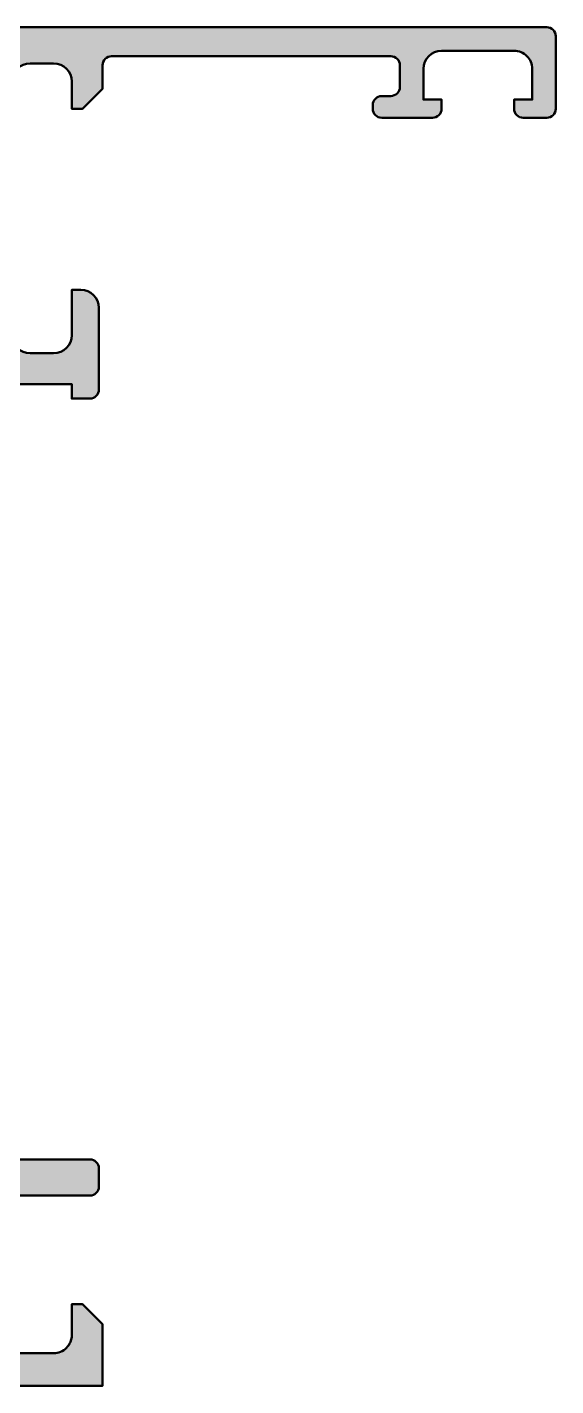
# Model space of a CAD drawing. Extents: x -25 to 59, y 0 to 75.
# Drawn here: x 29.8 to 59, y 0 to 75 of the extents above; entities that cross this region are included whole.
import ezdxf

# ---------------------------------------------------------------- set-up
doc = ezdxf.new("R2010")
doc.units = 0
doc.layers.add('0S-Alu contour', color=7, linetype='Continuous', lineweight=50)
doc.layers.add('0S-Alu hatch', color=252, linetype='Continuous', lineweight=25)

# ---------------------------------------------------------------- blocks, each defined once
blk = doc.blocks.new('345640__C8034C5F_91FA_4749_A94E_6A151648BC97_')
at = {"layer": '0S-Alu hatch'}
h = blk.add_hatch(color=256, dxfattribs=at)
edge = h.paths.add_edge_path()
edge.add_ellipse((58.49992464003361, 74.49992616591749), major_axis=(-0.5000738395331804, 0), ratio=1, start_angle=180.0084601690355, end_angle=269.99154048673387, ccw=False)
edge.add_line((58.99999847411528, 74.50000000572254), (58.99999847411528, 70.49999976730396))
edge.add_ellipse((58.49997180117775, 70.50002644024148), major_axis=(-0.5000266736489304, 0), ratio=1, start_angle=90.003056330449, end_angle=179.9969436696916, ccw=False)
edge.add_line((58.49999847411528, 69.99999976730396), (57.19994964599024, 69.99999976730396))
edge.add_ellipse((57.19997631892778, 70.50002644024147), major_axis=(-0.5000266736489161, 0), ratio=1, start_angle=0.003056330070023705, end_angle=89.99694366954941, ccw=False)
edge.add_line((56.69994964599027, 70.49999976730517), (56.69994964599027, 71.00000000572254))
edge.add_line((56.69994964599027, 71.00000000572254), (57.69994964599027, 71.00000000572254))
edge.add_line((57.69994964599027, 71.00000000572254), (57.69994964599027, 72.70001221275379))
edge.add_arc((56.69996135248829, 72.7000239192518), 0.9999882935705054, 359.999329259861, 450.0006707407811)
edge.add_line((56.69994964599027, 73.70001221275379), (52.69994964599026, 73.70001221275379))
edge.add_arc((52.70006426727851, 72.69989759146556), 1.000114627856507, 90.00656656336264, 179.9934334366156)
edge.add_line((51.69994964599027, 72.70001221275419), (51.69994964599027, 71.00000000572254))
edge.add_line((51.69994964599027, 71.00000000572254), (52.69994964599027, 71.00000000572254))
edge.add_line((52.69994964599027, 71.00000000572254), (52.69994964599027, 70.49999976730396))
edge.add_ellipse((52.2000173100459, 70.49993210324834), major_axis=(-0.4999323405234234, 0), ratio=1, start_angle=89.99224522098422, end_angle=180.0077547790363, ccw=False)
edge.add_line((52.19994964599028, 69.99999976730396), (49.39996185302154, 69.99999976730396))
edge.add_ellipse((49.39998852595904, 70.50002644024147), major_axis=(-0.5000266736489161, 0), ratio=1, start_angle=0.003056330070023705, end_angle=89.99694366955418, ccw=False)
edge.add_line((48.89996185302153, 70.49999976730517), (48.89996185302153, 70.69998145675706))
edge.add_ellipse((49.39999887145319, 70.69994467676159), major_axis=(-0.5000370197843301, 0), ratio=1, start_angle=270.0042416857498, end_angle=359.9957856350814, ccw=False)
edge.add_line((49.39996185302152, 71.19998169517565), (49.89996185302151, 71.19998169517567))
edge.add_arc((49.90001932782431, 71.69992422037286), 0.4999425285009383, 269.9934131156123, 360.0065868844339)
edge.add_line((50.39996185302151, 71.69998169517606), (50.39996185302151, 72.89999390220692))
edge.add_arc((49.90001932782432, 72.90005137700972), 0.4999425285009346, 359.9934131156214, 450.0065868843877)
edge.add_line((49.89996185302152, 73.39999390220692), (34.50012054442777, 73.39999390220692))
edge.add_arc((34.500185108328, 72.89992933830669), 0.5000645680681906, 90.00739752271738, 179.9926024773131)
edge.add_line((34.00012054442778, 72.89999390220666), (34.00012054442778, 71.5999679622655))
edge.add_line((34.00012054442778, 71.5999679622655), (32.90014495849027, 70.49999213790943))
edge.add_line((32.90014495849027, 70.49999213790943), (32.30016937255277, 70.49999213790943))
edge.add_line((32.30016937255277, 70.49999213790943), (32.30016937255277, 72.00045013999988))
edge.add_arc((31.30008413902605, 72.00035727656363), 1.000085237838167, 0.0053202294919001, 89.99500762115176)
edge.add_line((31.30017127990141, 73.00044251060535), (30.00012245177641, 73.00044251060535))
edge.add_arc((30.00017726046465, 72.00038770230616), 1.000054809801107, 90.00314013440826, 179.997296995918)
edge.add_line((29.00012245177641, 72.00043488121278), (29.00012245177641, 66.00000024414112))
edge.add_arc((29.52496179209475, 65.50000024414112), 0.7248836686984961, 136.3884232636856, 223.6115767363143)
edge.add_line((29.00012245177641, 65.00000024414112), (29.00012245177641, 58.00000024414112))
edge.add_arc((30.00018124950537, 58.00005904187008), 1.000058799457446, 180.003368663758, 269.9966313363592)
edge.add_line((30.00012245177641, 57.00000024414112), (31.3001712799014, 57.00000024414112))
edge.add_arc((31.30008307135959, 58.00008654516787), 1.000086304916797, 270.0050535410241, 359.9950557420427)
edge.add_line((32.30016937255277, 58.00000024414), (32.30016937255277, 60.50000024414112))
edge.add_line((32.30016937255277, 60.50000024414112), (32.80016937255278, 60.50000024414112))
edge.add_ellipse((32.80008190198384, 59.49991277357217), major_axis=(-1.000087474394158, 0), ratio=1, start_angle=180.0050112561101, end_angle=269.9949887439186, ccw=False)
edge.add_line((33.80016937255278, 59.50000024414162), (33.80010833739652, 55.00000024414113))
edge.add_ellipse((33.30013907801721, 54.99997713250411), major_axis=(-0.4999692599134935, 0), ratio=1, start_angle=89.9964771677619, end_angle=180.0026485613532, ccw=False)
edge.add_line((33.30010833739651, 54.50000787353566), (32.30010833739652, 54.50000024414111))
edge.add_line((32.30010833739652, 54.50000024414111), (32.30010833739652, 55.2999956665044))
edge.add_line((32.30010833739652, 55.2999956665044), (29.30020179747952, 55.2999956665044))
edge.add_arc((29.29955509031869, 55.00078188532082), 0.2992144800645982, 89.87616368119097, 180.1613620482541)
edge.add_arc((29.0791782434122, 54.73241861699176), 0.2788950563274203, 106.419876419495, 181.1645893740997)
edge.add_line((28.80034079686917, 54.72675020899337), (28.80034079686917, 54.27315620899338))
edge.add_arc((29.07920889251233, 54.26749554951633), 0.2789255417371501, 178.8371299271147, 253.5754054446458)
edge.add_line((29.00034179686917, 53.99995220899338), (29.00034179686917, 52.11994120898487))
edge.add_ellipse((28.70034179686917, 52.11994120898487), major_axis=(-0.2999999999999971, 0), ratio=1, start_angle=90.00000000000068, end_angle=180, ccw=False)
edge.add_line((28.70034179686918, 51.81994120898487), (27.72036747782638, 51.81994120898487))
edge.add_ellipse((27.72036747782638, 52.11994120898487), major_axis=(-0.2999999999999971, 0), ratio=1, start_angle=0, end_angle=90, ccw=False)
edge.add_line((27.42036747782639, 52.11994120898487), (27.42036747782638, 54.87993920898486))
edge.add_arc((27.30036747782638, 54.87993920898486), 0.1200000000000045, 0, 90)
edge.add_line((27.30036747782638, 54.99993920898487), (23.00034179686917, 54.99993920898487))
edge.add_arc((23.00034179686917, 54.49993920898487), 0.5, 90.0000000000004, 180)
edge.add_line((22.50034179686918, 54.49993920898487), (22.50034179686918, 53.79993920898487))
edge.add_line((22.50034179686918, 53.79993920898487), (23.88183725449154, 51.40711888595731))
edge.add_ellipse((23.76222201222088, 51.33805899363317), major_axis=(-0.1381197846482938, 0), ratio=1, start_angle=84.37742244920457, end_angle=209.9999999999972, ccw=False)
edge.add_ellipse((24.23856503804298, 56.17654807083262), major_axis=(-4.999999999999935, 0), ratio=1, start_angle=17.74841635606998, end_angle=84.3774224492065, ccw=False)
edge.add_arc((19.00034179686918, 54.49993920898482), 0.500000000000057, 17.74841635607156, 90.00000000000081)
edge.add_line((19.00034179686917, 54.99993920898487), (15.00034179686917, 54.99993920898487))
edge.add_arc((15.00034179686919, 54.49993920898482), 0.5000000000000528, 90.00000000000205, 162.2515836439316)
edge.add_ellipse((9.762118555695391, 56.17654807083262), major_axis=(-4.999999999999941, 0), ratio=1, start_angle=95.62257755079338, end_angle=162.2515836439297, ccw=False)
edge.add_ellipse((10.23846158151747, 51.33805899363316), major_axis=(-0.1381197846482951, 0), ratio=1, start_angle=-30.000000000000114, end_angle=95.62257755079469, ccw=False)
edge.add_line((10.11884633924681, 51.40711888595731), (11.50034179686918, 53.79993920898487))
edge.add_line((11.50034179686918, 53.79993920898487), (11.50034179686917, 54.49993920898487))
edge.add_arc((11.00034179686917, 54.49993920898487), 0.5000000000000036, 0, 90)
edge.add_line((11.00034179686917, 54.99993920898487), (6.704921132230084, 54.99993920898487))
edge.add_arc((6.700279674300728, 54.88002900563123), 0.120000000000096, 87.78331413525827, 180)
edge.add_line((6.580279674300632, 54.88002900563123), (6.580279674300631, 52.12003100563122))
edge.add_ellipse((6.280279674300637, 52.12003100563122), major_axis=(-0.2999999999999936, 0), ratio=1, start_angle=90.00000000000068, end_angle=180, ccw=False)
edge.add_line((6.280279674300641, 51.82003100563122), (5.300305355257841, 51.82003100563122))
edge.add_ellipse((5.300305355257845, 52.12003100563122), major_axis=(-0.2999999999999971, 0), ratio=1, start_angle=0, end_angle=89.99999999999937, ccw=False)
edge.add_line((5.000305355257848, 52.12003100563122), (5.000305355257844, 54.00004200563973))
edge.add_arc((4.921438259614672, 54.26758534616268), 0.2789255417371523, 286.4245945553552, 361.1628700728862)
edge.add_line((5.200306355257843, 54.27324600563974), (5.200306355257844, 54.72684000563972))
edge.add_arc((4.921468908714818, 54.7325084136381), 0.2788950563274154, 358.8354106259031, 433.5801235805089)
edge.add_arc((4.700248040220441, 54.99993851652837), 0.300057328681937, 0.0172788439562024, 90.06253238334263)
edge.add_line((4.699920558923627, 55.2999956665044), (1.700012230867284, 55.2999956665044))
edge.add_line((1.700012230867284, 55.2999956665044), (1.700012230867284, 54.50000024414112))
edge.add_line((1.700012230867284, 54.50000024414112), (0.7000122308672914, 54.50000787353565))
edge.add_ellipse((0.6999814720294396, 54.99997714408761), major_axis=(-0.4999692714981292, 0), ratio=1, start_angle=-0.0026472339234828723, end_angle=90.00352491981653, ccw=False)
edge.add_line((0.2000122010649557, 55.00000024414188), (0.1999511659087119, 59.50000024414112))
edge.add_ellipse((1.200038654751833, 59.49991275529539), major_axis=(-1.000087492669935, 0), ratio=1, start_angle=270.00501059553403, end_angle=359.9949876969895, ccw=False)
edge.add_line((1.199951195711034, 60.50000024414112), (1.699951195711034, 60.50000024414112))
edge.add_line((1.699951195711034, 60.50000024414112), (1.699951195711034, 58.00000024414112))
edge.add_arc((2.700038593184097, 58.00008764160375), 1.000087401291886, 180.0050070680665, 269.9949861016792)
edge.add_line((2.699951076501748, 57.00000024414112), (3.999999904626744, 57.00000024414112))
edge.add_arc((3.999941106897773, 58.00005904187009), 1.000058799457457, 270.0033686636414, 359.996631336242)
edge.add_line((4.999999904626744, 58.00000024413908), (4.999999904626744, 65.00000024414112))
edge.add_arc((4.475160564308386, 65.50000024414112), 0.724883668698509, 316.3884232636866, 403.6115767363133)
edge.add_line((4.999999904626744, 66.00000024414112), (4.999999904626744, 72.00043488121082))
edge.add_arc((3.999945095938501, 72.00038770230616), 1.000054809801107, 0.0027030040819815, 89.99685986559176)
edge.add_line((3.999999904626741, 73.00044251060535), (2.699951076501744, 73.00044251060535))
edge.add_arc((2.700037522117388, 72.00035618352157), 1.000086330819881, 90.004952541383, 179.9946171550669)
edge.add_line((1.699951195711035, 72.00045013999929), (1.699951195711034, 70.49999213790943))
edge.add_line((1.699951195711034, 70.49999213790943), (1.099975609773534, 70.49999213790943))
edge.add_line((1.099975609773534, 70.49999213790943), (-2.9e-15, 71.5999679622655))
edge.add_line((-2.9e-15, 71.5999679622655), (-2.8e-15, 75))
edge.add_line((-2.8e-15, 75), (58.49999847411528, 75))
edge = h.paths.add_edge_path()
edge.add_line((27.50013771056547, 57.19999719238408), (27.50013771056547, 72.89999390220612))
edge.add_arc((27.00013496969785, 72.8999911613393), 0.5000027408751234, 0.0003140784807261, 89.99968592142906)
edge.add_line((27.00013771056547, 73.39999390220692), (6.999984645837681, 73.39999390220692))
edge.add_arc((6.999987386705289, 72.8999911613393), 0.5000027408751199, 90.00031407857063, 179.9996859215192)
edge.add_line((6.499984645837682, 72.89999390220612), (6.499984645837682, 57.19999719238408))
edge.add_arc((6.999987386705279, 57.19999993325091), 0.5000027408751092, 180.0003140784807, 269.9996859214307)
edge.add_line((6.999984645837682, 56.6999971923833), (27.00013771056547, 56.6999971923833))
edge.add_arc((27.00013496969786, 57.19999993325092), 0.5000027408751163, 270.0003140785702, 359.9996859215192)
at = {"layer": '0S-Alu contour', "color": 7}
for points in [[(1.699951195711035, 72.00045013999929), (1.699951195711034, 70.49999213790943), (1.099975609773534, 70.49999213790943), (-2.9e-15, 71.5999679622655), (-2.8e-15, 75), (58.49999847411528, 75)], [(58.99999847411528, 74.50000000572254), (58.99999847411528, 70.49999976730396)], [(56.69994964599027, 73.70001221275379), (52.69994964599026, 73.70001221275379)], [(3.999999904626741, 73.00044251060535), (2.699951076501744, 73.00044251060535)], [(6.499984645837682, 72.89999390220612), (6.499984645837682, 57.19999719238408)], [(27.00013771056547, 73.39999390220692), (6.999984645837681, 73.39999390220692)], [(27.50013771056547, 57.19999719238408), (27.50013771056547, 72.89999390220612)], [(31.30017127990141, 73.00044251060535), (30.00012245177641, 73.00044251060535)], [(34.00012054442778, 72.89999390220666), (34.00012054442778, 71.5999679622655), (32.90014495849027, 70.49999213790943), (32.30016937255277, 70.49999213790943), (32.30016937255277, 72.00045013999988)], [(49.89996185302152, 73.39999390220692), (34.50012054442777, 73.39999390220692)], [(50.39996185302151, 71.69998169517606), (50.39996185302151, 72.89999390220692)], [(4.999999904626744, 66.00000024414112), (4.999999904626744, 72.00043488121082)], [(29.00012245177641, 72.00043488121278), (29.00012245177641, 66.00000024414112)], [(51.69994964599027, 72.70001221275419), (51.69994964599027, 71.00000000572254), (52.69994964599027, 71.00000000572254), (52.69994964599027, 70.49999976730396)], [(56.69994964599027, 70.49999976730517), (56.69994964599027, 71.00000000572254), (57.69994964599027, 71.00000000572254), (57.69994964599027, 72.70001221275379)], [(48.89996185302153, 70.49999976730517), (48.89996185302153, 70.69998145675706)], [(49.39996185302152, 71.19998169517565), (49.89996185302151, 71.19998169517567)], [(52.19994964599028, 69.99999976730396), (49.39996185302154, 69.99999976730396)], [(58.49999847411528, 69.99999976730396), (57.19994964599024, 69.99999976730396)], [(4.999999904626744, 58.00000024413908), (4.999999904626744, 65.00000024414112)], [(29.00012245177641, 65.00000024414112), (29.00012245177641, 58.00000024414112)], [(1.199951195711034, 60.50000024414112), (1.699951195711034, 60.50000024414112), (1.699951195711034, 58.00000024414112)], [(32.30016937255277, 58.00000024414), (32.30016937255277, 60.50000024414112), (32.80016937255278, 60.50000024414112)], [(0.2000122010649557, 55.00000024414188), (0.1999511659087119, 59.50000024414112)], [(33.80016937255278, 59.50000024414162), (33.80010833739652, 55.00000024414113)], [(2.699951076501748, 57.00000024414112), (3.999999904626744, 57.00000024414112)], [(6.999984645837682, 56.6999971923833), (27.00013771056547, 56.6999971923833)], [(30.00012245177641, 57.00000024414112), (31.3001712799014, 57.00000024414112)], [(4.699920558923627, 55.2999956665044), (1.700012230867284, 55.2999956665044), (1.700012230867284, 54.50000024414112), (0.7000122308672914, 54.50000787353565)], [(6.580279674300632, 54.88002900563123), (6.580279674300631, 52.12003100563122)], [(11.00034179686917, 54.99993920898487), (6.704921132230084, 54.99993920898487)], [(19.00034179686917, 54.99993920898487), (15.00034179686917, 54.99993920898487)], [(27.30036747782638, 54.99993920898487), (23.00034179686917, 54.99993920898487)], [(27.42036747782639, 52.11994120898487), (27.42036747782638, 54.87993920898486)], [(33.30010833739651, 54.50000787353566), (32.30010833739652, 54.50000024414111), (32.30010833739652, 55.2999956665044), (29.30020179747952, 55.2999956665044)], [(5.200306355257843, 54.27324600563974), (5.200306355257844, 54.72684000563972)], [(10.11884633924681, 51.40711888595731), (11.50034179686918, 53.79993920898487), (11.50034179686917, 54.49993920898487)], [(22.50034179686918, 54.49993920898487), (22.50034179686918, 53.79993920898487), (23.88183725449154, 51.40711888595731)], [(28.80034079686917, 54.72675020899337), (28.80034079686917, 54.27315620899338)], [(5.000305355257848, 52.12003100563122), (5.000305355257844, 54.00004200563973)], [(29.00034179686917, 53.99995220899338), (29.00034179686917, 52.11994120898487)], [(6.280279674300641, 51.82003100563122), (5.300305355257841, 51.82003100563122)], [(28.70034179686918, 51.81994120898487), (27.72036747782638, 51.81994120898487)]]:
    blk.add_lwpolyline(points, dxfattribs=at)
at = {"layer": '0S-Alu contour', "color": 7, "extrusion": (0, 0, -1)}
for centre, radius, start, end in [((-58.49992464003361, 74.49992616591749), 0.5000738395331804, 90.00845951326615, 179.9915398309645), ((-49.39999887145319, 70.69994467676159), 0.5000370197843301, 0.0042143649185963, 89.9957583142502), ((-49.39998852595904, 70.50002644024147), 0.5000266736489161, 270.0030563304458, 359.99694366993), ((-52.2000173100459, 70.49993210324834), 0.4999323405234234, 179.9922452209637, 270.0077547790159), ((-57.19997631892778, 70.50002644024147), 0.5000266736489161, 270.0030563304506, 359.99694366993), ((-58.49997180117775, 70.50002644024148), 0.5000266736489304, 180.0030563303085, 269.996943669551), ((-1.200038654751833, 59.49991275529539), 1.000087492669935, 0.0050123030105428, 89.99498940446595), ((-32.80008190198384, 59.49991277357217), 1.000087474394158, 90.00501125608142, 179.9949887438899), ((-0.6999814720294396, 54.99997714408761), 0.4999692714981292, 269.9964750801835, 0.0026472339235282), ((-33.30013907801721, 54.99997713250411), 0.4999692599134935, 179.9973514386468, 270.0035228322382), ((-9.762118555695391, 56.17654807083262), 4.999999999999941, 197.7484163560703, 264.3774224492066), ((-24.23856503804298, 56.17654807083262), 4.999999999999935, 275.6225775507935, 342.25158364393), ((-5.300305355257845, 52.12003100563122), 0.2999999999999971, 270.0000000000007, 0), ((-6.280279674300637, 52.12003100563122), 0.2999999999999936, 180, 269.9999999999993), ((-27.72036747782638, 52.11994120898487), 0.2999999999999971, 270, 0), ((-28.70034179686917, 52.11994120898487), 0.2999999999999971, 180, 269.9999999999993), ((-10.23846158151747, 51.33805899363316), 0.1381197846482951, 264.3774224492053, 30.00000000000008), ((-23.76222201222088, 51.33805899363317), 0.1381197846482938, 150.0000000000028, 275.6225775507954)]:
    blk.add_arc(centre, radius, start, end, dxfattribs=at)
at = {"layer": '0S-Alu contour', "color": 7}
for centre, radius, start, end in [((52.70006426727851, 72.69989759146556), 1.000114627856507, 90.00656656336264, 179.9934334366156), ((56.69996135248829, 72.7000239192518), 0.9999882935705054, 359.999329259861, 90.0006707407811), ((2.700037522117388, 72.00035618352157), 1.000086330819881, 90.004952541383, 179.9946171550669), ((3.999945095938501, 72.00038770230616), 1.000054809801107, 0.0027030040819815, 89.99685986559176), ((6.999987386705289, 72.8999911613393), 0.5000027408751199, 90.00031407857063, 179.9996859215192), ((27.00013496969785, 72.8999911613393), 0.5000027408751234, 0.0003140784807261, 89.99968592142906), ((30.00017726046465, 72.00038770230616), 1.000054809801107, 90.00314013440826, 179.997296995918), ((31.30008413902605, 72.00035727656363), 1.000085237838167, 0.0053202294919001, 89.99500762115176), ((34.500185108328, 72.89992933830669), 0.5000645680681906, 90.00739752271738, 179.9926024773131), ((49.90001932782432, 72.90005137700972), 0.4999425285009346, 359.9934131156214, 90.00658688438769), ((49.90001932782431, 71.69992422037286), 0.4999425285009383, 269.9934131156123, 0.0065868844339472), ((4.475160564308386, 65.50000024414112), 0.724883668698509, 316.3884232636866, 43.6115767363134), ((29.52496179209475, 65.50000024414112), 0.7248836686984961, 136.3884232636856, 223.6115767363143), ((2.700038593184097, 58.00008764160375), 1.000087401291886, 180.0050070680665, 269.9949861016792), ((3.999941106897773, 58.00005904187009), 1.000058799457457, 270.0033686636414, 359.996631336242), ((30.00018124950537, 58.00005904187008), 1.000058799457446, 180.003368663758, 269.9966313363592), ((31.30008307135959, 58.00008654516787), 1.000086304916797, 270.0050535410241, 359.9950557420427), ((6.999987386705279, 57.19999993325091), 0.5000027408751092, 180.0003140784807, 269.9996859214307), ((27.00013496969786, 57.19999993325092), 0.5000027408751163, 270.0003140785702, 359.9996859215192), ((4.700248040220441, 54.99993851652837), 0.300057328681937, 0.0172788439562024, 90.06253238334263), ((4.921468908714818, 54.7325084136381), 0.2788950563274154, 358.8354106259031, 73.58012358050895), ((6.700279674300728, 54.88002900563123), 0.120000000000096, 87.78331413525827, 180), ((11.00034179686917, 54.49993920898487), 0.5000000000000036, 0, 90), ((15.00034179686919, 54.49993920898482), 0.5000000000000528, 90.00000000000205, 162.2515836439316), ((19.00034179686918, 54.49993920898482), 0.500000000000057, 17.74841635607156, 90.00000000000081), ((23.00034179686917, 54.49993920898487), 0.5, 90.0000000000004, 180), ((27.30036747782638, 54.87993920898486), 0.1200000000000045, 0, 90), ((29.0791782434122, 54.73241861699176), 0.2788950563274203, 106.419876419495, 181.1645893740997), ((29.29955509031869, 55.00078188532082), 0.2992144800645982, 89.87616368119097, 180.1613620482541), ((4.921438259614672, 54.26758534616268), 0.2789255417371523, 286.4245945553552, 1.162870072886224), ((29.07920889251233, 54.26749554951633), 0.2789255417371501, 178.8371299271147, 253.5754054446458)]:
    blk.add_arc(centre, radius, start, end, dxfattribs=at)
blk = doc.blocks.new('347130__CFEBAF67_AD6A_44CB_8429_B326CF3AA786_')
at = {"layer": '0S-Alu hatch'}
h = blk.add_hatch(color=256, dxfattribs=at)
edge = h.paths.add_edge_path()
edge.add_line((33.79990386414283, 11.99997064208774), (33.79990386414283, 10.99999952698023))
edge.add_ellipse((33.29990081927386, 11.00000257184423), major_axis=(-0.5000030448782468, 0), ratio=1, start_angle=90.00035232923187, end_angle=179.9996510864114, ccw=False)
edge.add_line((33.29990389394516, 10.49999952697544), (27.5000000839209, 10.49999952697544))
edge.add_arc((27.49999644456426, 10.00000316633208), 0.4999963606566139, 89.99958295741384, 180.0004170428646)
edge.add_line((27.00000008392089, 9.999999526973014), (27.00000008392089, 2.800003055570414))
edge.add_arc((28.00001990706872, 2.800022878718237), 1.000019823344302, 180.0011357606123, 269.9988642398071)
edge.add_line((28.00000008392089, 1.800003055570414), (31.29998787688964, 1.800003055570414))
edge.add_arc((31.30001889232068, 2.799971920933785), 0.9999688658443677, 269.9982228913725, 360.0017839387354)
edge.add_line((32.29998775768036, 2.800003055568993), (32.29998775768036, 4.500000003812601))
edge.add_line((32.29998775768036, 4.500000003812601), (32.89999386119598, 4.500000003812601))
edge.add_line((32.89999386119598, 4.500000003812601), (34, 3.400001529691508))
edge.add_line((34, 3.400001529691508), (34, 0))
edge.add_line((34, 0), (-24.50000659179932, 0))
edge.add_ellipse((-24.50001022786223, 0.4999963639371146), major_axis=(-0.4999963639503421, 0), ratio=1, start_angle=-0.0004171022873720176, end_angle=90.00041666514761, ccw=False)
edge.add_line((-25.00000659179932, 0.500000003814762), (-25.00000659179932, 4.500000003812601))
edge.add_ellipse((-24.50001023115597, 4.500003643169236), major_axis=(-0.4999963606566033, 0), ratio=1, start_angle=-90.0004170425886, end_angle=0.00041704286462618256, ccw=False)
edge.add_line((-24.50000659179931, 5.000000003812601), (-23.19998828125246, 5.000000003812601))
edge.add_ellipse((-23.19996802631575, 4.500050774159845), major_axis=(-0.4999492300630659, 0), ratio=1, start_angle=179.9941815559629, end_angle=270.00232128047844, ccw=False)
edge.add_line((-22.70001879883057, 4.500000003812772), (-22.70001879883057, 4.000000003812601))
edge.add_line((-22.70001879883057, 4.000000003812601), (-23.70001879883057, 4.000000003812601))
edge.add_line((-23.70001879883057, 4.000000003812601), (-23.70001879883057, 2.300003055570414))
edge.add_arc((-22.69997562033102, 2.300046234069966), 1.000043179431696, 180.002473839011, 269.9975261610281)
edge.add_line((-22.70001879883057, 1.300003055570414), (-18.69998828125243, 1.300003055570414))
edge.add_arc((-18.6999715491229, 2.299955806839037), 0.9999527514086096, 269.9990412742975, 360.0027072808267)
edge.add_line((-17.70001879883056, 2.300003055570684), (-17.70001879883058, 4.000000003812601))
edge.add_line((-17.70001879883058, 4.000000003812601), (-18.70001879883057, 4.000000003812601))
edge.add_line((-18.70001879883057, 4.000000003812601), (-18.70001879883057, 4.500000003812601))
edge.add_ellipse((-18.19997006305657, 4.4999512680386), major_axis=(-0.5000487381489455, 0), ratio=1, start_angle=270.00558416400594, end_angle=359.99441583604505, ccw=False)
edge.add_line((-18.20001879883055, 5.000000003812601), (-15.40000048828372, 5.000000003812601))
edge.add_ellipse((-15.399986688299, 4.500013803797315), major_axis=(-0.4999862002057379, 0), ratio=1, start_angle=179.9984185945516, end_angle=270.0015814054101, ccw=False)
edge.add_line((-14.9000004882837, 4.500000003812246), (-14.9000004882837, 4.300003055570414))
edge.add_ellipse((-15.39998760670751, 4.299990173994231), major_axis=(-0.4999871185897497, 0), ratio=1, start_angle=89.9985238420715, end_angle=180.0014761580921, ccw=False)
edge.add_line((-15.4000004882837, 3.800003055570414), (-15.9000004882837, 3.800003055570414))
edge.add_arc((-15.89999774741607, 3.300000314702799), 0.5000027408751319, 90.00031407857217, 179.9996859215192)
edge.add_line((-16.40000048828369, 3.300003055569618), (-16.4000004882837, 2.099998477933695))
edge.add_arc((-15.90000412764034, 2.09999483857706), 0.4999963606566104, 179.9995829571354, 270.0004170425862)
edge.add_line((-15.9000004882837, 1.599998477933695), (-6.5917993304e-06, 1.599998477933695))
edge.add_line((-6.5917993304e-06, 1.599998477933695), (6.057028854367666, 1.946113590238383))
edge.add_arc((6.000000829264611, 2.944476824613388), 0.9999906716559225, 273.2692693520103, 360.0006706298243)
edge.add_line((6.999991500852035, 2.944488529202686), (6.999991500852048, 10.09999800109652))
edge.add_arc((6.499991500852037, 10.09999800109652), 0.5000000000000107, 0, 90.0000000000004)
edge.add_line((6.499991500852034, 10.59999800109654), (5.500029919431146, 10.59999800109654))
edge.add_ellipse((5.500029919431146, 11.09999800109653), major_axis=(-0.4999999999999965, 0), ratio=1, start_angle=0, end_angle=90, ccw=False)
edge.add_line((5.00002991943115, 11.09999800109653), (5.00002991943115, 12.49997064208774))
edge.add_arc((4.921193472888121, 12.76749123408086), 0.2788950563274202, 286.4198764194897, 361.164589374096)
edge.add_line((5.200030919431154, 12.77315964207922), (5.20003091943115, 13.22675364207923))
edge.add_arc((4.921162823787988, 13.23241430155629), 0.2789255417371434, 358.8371299271138, 433.5754054446454)
edge.add_line((5.000029919431153, 13.49995764207922), (5.000029919431153, 15.37996864208774))
edge.add_ellipse((5.300029919431161, 15.37996864208773), major_axis=(-0.3000000000000078, 0), ratio=1, start_angle=269.9999999999993, end_angle=360, ccw=False)
edge.add_line((5.300029919431165, 15.67996864208774), (6.280004238473932, 15.67996864208774))
edge.add_ellipse((6.28000423847394, 15.37996864208774), major_axis=(-0.3000000000000007, 0), ratio=1, start_angle=180, end_angle=270.00000000000136, ccw=False)
edge.add_line((6.58000423847394, 15.37996864208774), (6.580004238473933, 12.61997064208773))
edge.add_arc((6.700004238473924, 12.61997064208774), 0.1199999999999903, 180, 270.0000000000033)
edge.add_line((6.700004238473931, 12.49997064208775), (11.00002991943114, 12.49997064208774))
edge.add_arc((11.00002991943114, 12.99997064208774), 0.5000000000000018, 269.9999999999996, 360)
edge.add_line((11.50002991943114, 12.99997064208774), (11.50002991943114, 13.69997064208775))
edge.add_line((11.50002991943114, 13.69997064208775), (10.11853446180878, 16.0927909651153))
edge.add_ellipse((10.23814970407944, 16.16185085743945), major_axis=(-0.1381197846482925, 0), ratio=1, start_angle=-95.62257755079662, end_angle=29.999999999997897, ccw=False)
edge.add_ellipse((9.761806678257347, 11.32336178023993), major_axis=(-4.999999999999999, 0), ratio=1, start_angle=197.7484163560701, end_angle=264.3774224492065, ccw=False)
edge.add_arc((15.00002991943114, 12.99997064208774), 0.4999999999999938, 197.7484163560697, 269.9999999999996)
edge.add_line((15.00002991943114, 12.49997064208774), (19.00002991943115, 12.49997064208774))
edge.add_arc((19.00002991943111, 12.99997064208762), 0.4999999999998828, 270.0000000000049, 342.2515836439347)
edge.add_ellipse((24.23825316060492, 11.32336178023981), major_axis=(-5.000000000000123, 0), ratio=1, start_angle=275.6225775507931, end_angle=342.2515836439294, ccw=False)
edge.add_ellipse((23.76191013478285, 16.16185085743945), major_axis=(-0.1381197846483057, 0), ratio=1, start_angle=149.9999999999967, end_angle=275.62257755079366, ccw=False)
edge.add_line((23.88152537705352, 16.09279096511528), (22.50002991943115, 13.69997064208775))
edge.add_line((22.50002991943115, 13.69997064208775), (22.50002991943114, 12.99997064208774))
edge.add_arc((23.00002991943115, 12.99997064208774), 0.5000000000000018, 180, 270)
edge.add_line((23.00002991943115, 12.49997064208774), (27.30005560038835, 12.49997064208774))
edge.add_arc((27.30005560038835, 12.61997064208775), 0.1200000000000028, 270, 360)
edge.add_line((27.42005560038835, 12.61997064208775), (27.42005560038835, 15.37996864208774))
edge.add_ellipse((27.72005560038836, 15.37996864208774), major_axis=(-0.3000000000000043, 0), ratio=1, start_angle=270, end_angle=360, ccw=False)
edge.add_line((27.72005560038836, 15.67996864208775), (28.70002991943115, 15.67996864208775))
edge.add_ellipse((28.70002991943115, 15.37996864208775), major_axis=(-0.2999999999999971, 0), ratio=1, start_angle=180, end_angle=270, ccw=False)
edge.add_line((29.00002991943114, 15.37996864208775), (29.00002991943114, 13.49995764207924))
edge.add_arc((29.07889701507431, 13.2324143015563), 0.278925541737147, 106.4245945553546, 181.1628700728862)
edge.add_line((28.80002891943114, 13.22675364207924), (28.80002891943114, 12.77315964207923))
edge.add_arc((29.07886636597418, 12.76749123408086), 0.278895056327428, 178.8354106259031, 253.5801235805085)
edge.add_line((29.00002991943114, 12.49997064208774), (33.29990386414284, 12.49997064208775))
edge.add_ellipse((33.29990386414284, 11.99997064208774), major_axis=(-0.5000000000000018, 0), ratio=1, start_angle=180, end_angle=270, ccw=False)
edge = h.paths.add_edge_path()
edge.add_arc((25.09998329925292, 2.100006107328226), 0.5, 270, 360)
edge.add_line((25.59998329925293, 2.100006107328226), (25.59998329925293, 10.29999494933872))
edge.add_arc((25.09998329925292, 10.29999494933872), 0.5, 0, 90)
edge.add_line((25.09998329925292, 10.79999494933872), (8.899985397336417, 10.79999494933872))
edge.add_arc((8.899985397336417, 10.29999494933872), 0.5, 90, 180)
edge.add_line((8.399985397336417, 10.29999494933872), (8.399985397336415, 2.100006107328226))
edge.add_arc((8.899985397336415, 2.100006107328226), 0.4999999999999996, 180, 270)
edge.add_line((8.899985397336415, 1.600006107328226), (25.09998329925292, 1.600006107328226))
at = {"layer": '0S-Alu contour', "color": 7}
for points in [[(11.50002991943114, 12.99997064208774), (11.50002991943114, 13.69997064208775), (10.11853446180878, 16.0927909651153)], [(23.88152537705352, 16.09279096511528), (22.50002991943115, 13.69997064208775), (22.50002991943114, 12.99997064208774)], [(5.000029919431153, 13.49995764207922), (5.000029919431153, 15.37996864208774)], [(5.300029919431165, 15.67996864208774), (6.280004238473932, 15.67996864208774)], [(6.58000423847394, 15.37996864208774), (6.580004238473933, 12.61997064208773)], [(27.42005560038835, 12.61997064208775), (27.42005560038835, 15.37996864208774)], [(27.72005560038836, 15.67996864208775), (28.70002991943115, 15.67996864208775)], [(29.00002991943114, 15.37996864208775), (29.00002991943114, 13.49995764207924)], [(5.200030919431154, 12.77315964207922), (5.20003091943115, 13.22675364207923)], [(28.80002891943114, 13.22675364207924), (28.80002891943114, 12.77315964207923)], [(5.00002991943115, 11.09999800109653), (5.00002991943115, 12.49997064208774)], [(6.700004238473931, 12.49997064208775), (11.00002991943114, 12.49997064208774)], [(15.00002991943114, 12.49997064208774), (19.00002991943115, 12.49997064208774)], [(23.00002991943115, 12.49997064208774), (27.30005560038835, 12.49997064208774)], [(29.00002991943114, 12.49997064208774), (33.29990386414284, 12.49997064208775)], [(33.79990386414283, 11.99997064208774), (33.79990386414283, 10.99999952698023)], [(6.499991500852034, 10.59999800109654), (5.500029919431146, 10.59999800109654)], [(25.09998329925292, 10.79999494933872), (8.899985397336417, 10.79999494933872)], [(6.999991500852035, 2.944488529202686), (6.999991500852048, 10.09999800109652)], [(8.399985397336417, 10.29999494933872), (8.399985397336415, 2.100006107328226)], [(25.59998329925293, 2.100006107328226), (25.59998329925293, 10.29999494933872)], [(27.00000008392089, 9.999999526973014), (27.00000008392089, 2.800003055570414)], [(33.29990389394516, 10.49999952697544), (27.5000000839209, 10.49999952697544)], [(-24.50000659179931, 5.000000003812601), (-23.19998828125246, 5.000000003812601)], [(-18.20001879883055, 5.000000003812601), (-15.40000048828372, 5.000000003812601)], [(-25.00000659179932, 0.500000003814762), (-25.00000659179932, 4.500000003812601)], [(32.29998775768036, 2.800003055568993), (32.29998775768036, 4.500000003812601), (32.89999386119598, 4.500000003812601), (34, 3.400001529691508), (34, 0), (-24.50000659179932, 0)], [(-22.70001879883057, 4.500000003812772), (-22.70001879883057, 4.000000003812601), (-23.70001879883057, 4.000000003812601), (-23.70001879883057, 2.300003055570414)], [(-17.70001879883056, 2.300003055570684), (-17.70001879883058, 4.000000003812601), (-18.70001879883057, 4.000000003812601), (-18.70001879883057, 4.500000003812601)], [(-15.4000004882837, 3.800003055570414), (-15.9000004882837, 3.800003055570414)], [(-14.9000004882837, 4.500000003812246), (-14.9000004882837, 4.300003055570414)], [(-16.40000048828369, 3.300003055569618), (-16.4000004882837, 2.099998477933695)], [(-15.9000004882837, 1.599998477933695), (-6.5917993304e-06, 1.599998477933695), (6.057028854367666, 1.946113590238383)], [(8.899985397336415, 1.600006107328226), (25.09998329925292, 1.600006107328226)], [(28.00000008392089, 1.800003055570414), (31.29998787688964, 1.800003055570414)], [(-22.70001879883057, 1.300003055570414), (-18.69998828125243, 1.300003055570414)]]:
    blk.add_lwpolyline(points, dxfattribs=at)
at = {"layer": '0S-Alu contour', "color": 7, "extrusion": (0, 0, -1)}
for centre, radius, start, end in [((-10.23814970407944, 16.16185085743945), 0.1381197846482925, 330.0000000000021, 95.62257755079658), ((-9.761806678257347, 11.32336178023993), 4.999999999999999, 95.62257755079352, 162.2515836439299), ((-24.23825316060492, 11.32336178023981), 5.000000000000123, 17.7484163560706, 84.3774224492069), ((-23.76191013478285, 16.16185085743945), 0.1381197846483057, 84.37742244920634, 210.0000000000033), ((-5.300029919431161, 15.37996864208773), 0.3000000000000078, 0, 90.00000000000067), ((-6.28000423847394, 15.37996864208774), 0.3000000000000007, 89.99999999999864, 180), ((-27.72005560038836, 15.37996864208774), 0.3000000000000043, 0, 90), ((-28.70002991943115, 15.37996864208775), 0.2999999999999971, 90, 180), ((-33.29990386414284, 11.99997064208774), 0.5000000000000018, 90, 180), ((-5.500029919431146, 11.09999800109653), 0.4999999999999965, 270, 0), ((-33.29990081927386, 11.00000257184423), 0.5000030448782468, 180.0003489135887, 269.9996476707681), ((24.50001023115597, 4.500003643169236), 0.4999963606566033, 359.9995829571354, 90.0004170425886), ((23.19996802631575, 4.500050774159845), 0.4999492300630659, 89.99767871952156, 180.0058184440372), ((18.19997006305657, 4.4999512680386), 0.5000487381489455, 0.0055841639549441, 89.99441583599408), ((15.399986688299, 4.500013803797315), 0.4999862002057379, 89.99841859458994, 180.0015814054484), ((15.39998760670751, 4.299990173994231), 0.4999871185897497, 179.9985238419079, 270.0014761579285), ((24.50001022786223, 0.4999963639371146), 0.4999963639503421, 269.9995833348524, 0.0004171022873881)]:
    blk.add_arc(centre, radius, start, end, dxfattribs=at)
at = {"layer": '0S-Alu contour', "color": 7}
for centre, radius, start, end in [((4.921162823787988, 13.23241430155629), 0.2789255417371434, 358.8371299271138, 73.57540544464544), ((4.921193472888121, 12.76749123408086), 0.2788950563274202, 286.4198764194897, 1.164589374095985), ((11.00002991943114, 12.99997064208774), 0.5000000000000018, 269.9999999999996, 0), ((15.00002991943114, 12.99997064208774), 0.4999999999999938, 197.7484163560697, 269.9999999999996), ((19.00002991943111, 12.99997064208762), 0.4999999999998828, 270.0000000000049, 342.2515836439347), ((23.00002991943115, 12.99997064208774), 0.5000000000000018, 180, 270), ((29.07886636597418, 12.76749123408086), 0.278895056327428, 178.8354106259031, 253.5801235805085), ((29.07889701507431, 13.2324143015563), 0.278925541737147, 106.4245945553546, 181.1628700728862), ((6.700004238473924, 12.61997064208774), 0.1199999999999903, 180, 270.0000000000033), ((27.30005560038835, 12.61997064208775), 0.1200000000000028, 270, 0), ((6.499991500852037, 10.09999800109652), 0.5000000000000107, 0, 90.0000000000004), ((8.899985397336417, 10.29999494933872), 0.5, 90, 180), ((25.09998329925292, 10.29999494933872), 0.5, 0, 90), ((27.49999644456426, 10.00000316633208), 0.4999963606566139, 89.99958295741384, 180.0004170428646), ((-15.89999774741607, 3.300000314702799), 0.5000027408751319, 90.00031407857217, 179.9996859215192), ((-22.69997562033102, 2.300046234069966), 1.000043179431696, 180.002473839011, 269.9975261610281), ((-18.6999715491229, 2.299955806839037), 0.9999527514086096, 269.9990412742975, 0.0027072808266599), ((6.000000829264611, 2.944476824613388), 0.9999906716559225, 273.2692693520103, 0.000670629824406), ((28.00001990706872, 2.800022878718237), 1.000019823344302, 180.0011357606123, 269.9988642398071), ((31.30001889232068, 2.799971920933785), 0.9999688658443677, 269.9982228913725, 0.0017839387354142), ((-15.90000412764034, 2.09999483857706), 0.4999963606566104, 179.9995829571354, 270.0004170425862), ((8.899985397336415, 2.100006107328226), 0.4999999999999996, 180, 270), ((25.09998329925292, 2.100006107328226), 0.5, 270, 0)]:
    blk.add_arc(centre, radius, start, end, dxfattribs=at)
blk = doc.blocks.new('368560__3C98CEE7_8043_458B_98FA_E3E4C73DA33E_')
at = {"layer": '0S-Alu contour', "color": 7}
for name in ['345640__C8034C5F_91FA_4749_A94E_6A151648BC97_', '347130__CFEBAF67_AD6A_44CB_8429_B326CF3AA786_']:
    blk.add_blockref(name, (0, 0), dxfattribs=at)

msp = doc.modelspace()

# ---------------------------------------------------------------- block references
at = {"layer": '0S-Alu contour', "color": 7}
msp.add_blockref('368560__3C98CEE7_8043_458B_98FA_E3E4C73DA33E_', (0, 0), dxfattribs=at)

doc.saveas('drawing.dxf')
